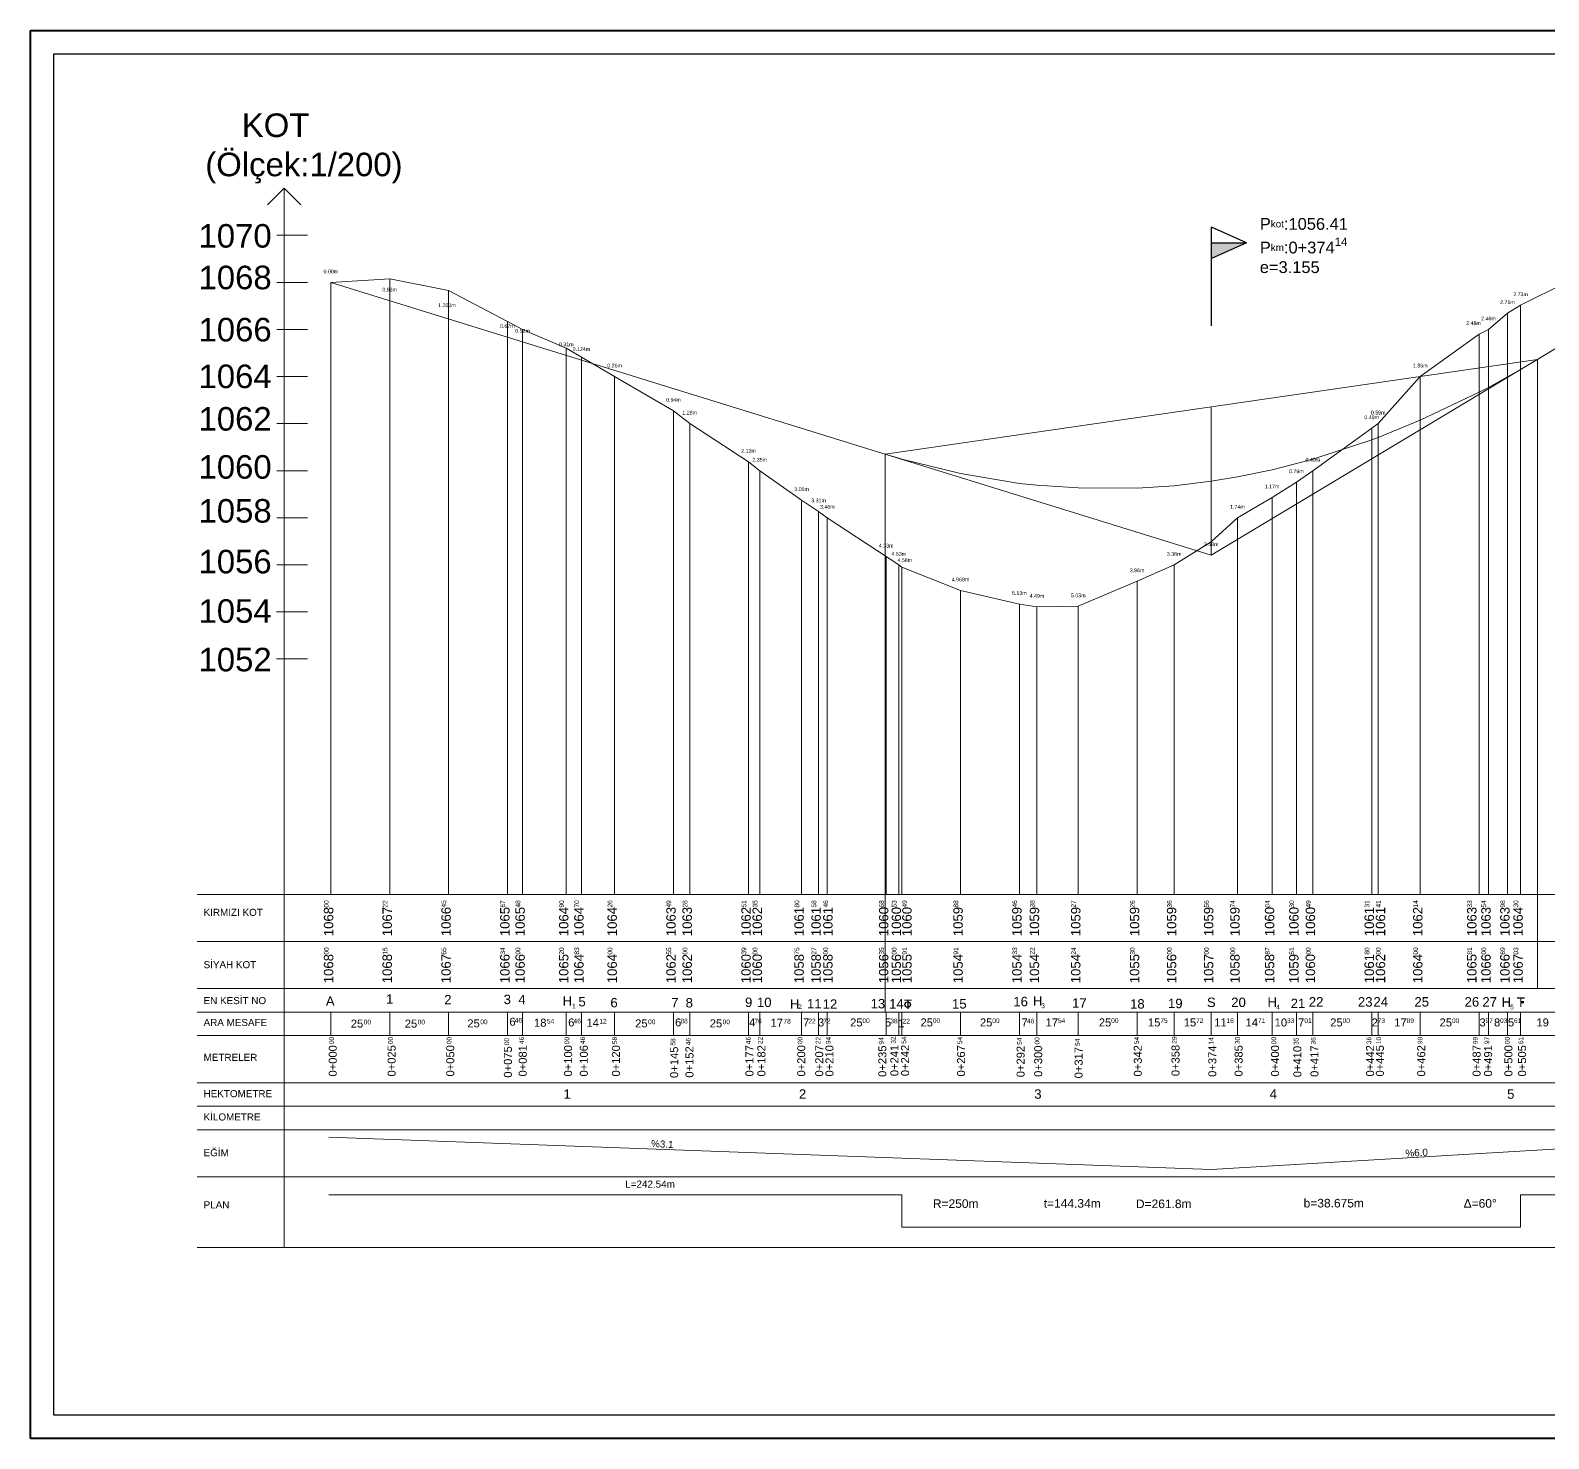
# Model space of a CAD drawing. Header units: millimetres. Extents: x 19067981 to 38137102, y 2652003 to 2652615.
# Drawn here: x 19068367.03 to 19068399.29, y 2652196.2 to 2652226.12 of the extents above; entities that cross this region are included whole.
import ezdxf

# ---------------------------------------------------------------- set-up
doc = ezdxf.new("R2010")
doc.units = ezdxf.units.MM
for name, color, linetype in [('boykesit', 7, 'Continuous'), ('dever', 130, 'Continuous'), ('düşey kurp', 92, 'Continuous'), ('en kesitler', 7, 'Continuous')]:
    doc.layers.add(name, color=color, linetype=linetype)
doc.layers.add('D.K Kesit No', color=93, linetype='Continuous', lineweight=9)
doc.styles.get("Standard").update_dxf_attribs({"font": 'arial.ttf'})

msp = doc.modelspace()

# ---------------------------------------------------------------- hatches: boundary and pattern name
at = {"layer": 'boykesit'}
msp.add_hatch(color=3, dxfattribs=at).paths.add_polyline_path([(19068392.124, 2652221.606), (19068392.124, 2652221.275), (19068392.872, 2652221.606)])

# ---------------------------------------------------------------- linework, layer by layer
at = {"color": 0, "lineweight": 40, "ltscale": 0.2}
for p, q in [((19068367.035, 2652226.118), (19068411.035, 2652226.118)), ((19068367.035, 2652196.204), (19068367.035, 2652226.118)), ((19068411.035, 2652196.204), (19068367.035, 2652196.204))]:
    msp.add_line(p, q, dxfattribs=at)
at = {"color": 0, "lineweight": 25, "ltscale": 0.2}
for p, q in [((19068367.535, 2652225.618), (19068410.535, 2652225.618)), ((19068367.535, 2652196.704), (19068367.535, 2652225.618)), ((19068410.535, 2652196.704), (19068367.535, 2652196.704))]:
    msp.add_line(p, q, dxfattribs=at)
at = {"layer": 'boykesit'}
for p, q in [((19068392.124, 2652221.606), (19068392.124, 2652221.937)), ((19068392.872, 2652221.606), (19068392.124, 2652221.937)), ((19068392.124, 2652219.842), (19068392.124, 2652221.606)), ((19068392.124, 2652221.606), (19068392.872, 2652221.606)), ((19068392.872, 2652221.606), (19068392.124, 2652221.275))]:
    msp.add_line(p, q, dxfattribs=at)
at = {"layer": 'D.K Kesit No', "lineweight": 0, "ltscale": 0.2}
for p, q in [((19068373.376, 2652201.383), (19068385.545, 2652201.383)), ((19068385.545, 2652201.383), (19068385.545, 2652200.696)), ((19068398.692, 2652200.696), (19068398.692, 2652201.383)), ((19068398.692, 2652201.383), (19068401.73, 2652201.383)), ((19068385.545, 2652200.696), (19068398.692, 2652200.696))]:
    msp.add_line(p, q, dxfattribs=at)
msp.add_lwpolyline([(19068373.376, 2652202.608), (19068392.119, 2652201.921), (19068401.777, 2652202.492)], dxfattribs=at)
at = {"layer": 'dever', "color": 5, "lineweight": 0, "ltscale": 0.2}
for p, q in [((19068373.418, 2652220.765), (19068374.668, 2652220.842)), ((19068374.668, 2652207.765), (19068374.668, 2652220.842)), ((19068398.692, 2652220.279), (19068399.66, 2652220.765)), ((19068398.412, 2652220.11), (19068398.692, 2652220.279)), ((19068398.692, 2652207.765), (19068398.692, 2652220.279)), ((19068398.692, 2652220.279), (19068398.692, 2652220.279)), ((19068398.01, 2652219.765), (19068398.412, 2652220.11)), ((19068398.412, 2652207.765), (19068398.412, 2652220.11)), ((19068396.562, 2652218.765), (19068397.812, 2652219.668)), ((19068397.812, 2652219.668), (19068398.01, 2652219.765)), ((19068397.812, 2652207.765), (19068397.812, 2652219.668)), ((19068398.01, 2652207.765), (19068398.01, 2652219.765)), ((19068395.667, 2652217.765), (19068396.562, 2652218.765)), ((19068396.562, 2652207.765), (19068396.562, 2652218.765)), ((19068394.28, 2652216.765), (19068395.53, 2652217.666)), ((19068395.53, 2652217.666), (19068395.667, 2652217.765)), ((19068395.53, 2652207.765), (19068395.53, 2652217.666)), ((19068395.667, 2652207.765), (19068395.667, 2652217.765)), ((19068393.93, 2652216.519), (19068394.28, 2652216.765)), ((19068394.28, 2652216.765), (19068394.28, 2652207.765)), ((19068393.413, 2652216.198), (19068393.93, 2652216.519)), ((19068393.93, 2652207.765), (19068393.93, 2652216.519)), ((19068392.677, 2652215.765), (19068393.413, 2652216.198)), ((19068393.413, 2652207.765), (19068393.413, 2652216.198)), ((19068392.119, 2652215.257), (19068392.677, 2652215.765)), ((19068392.677, 2652207.765), (19068392.677, 2652215.765)), ((19068391.333, 2652214.765), (19068392.119, 2652215.257)), ((19068392.119, 2652214.97), (19068392.119, 2652215.257)), ((19068385.484, 2652214.765), (19068385.545, 2652214.718)), ((19068390.545, 2652214.416), (19068391.333, 2652214.765)), ((19068391.333, 2652207.765), (19068391.333, 2652214.765)), ((19068385.545, 2652214.718), (19068386.795, 2652214.221))]:
    msp.add_line(p, q, dxfattribs=at)
at = {"layer": 'dever', "color": 1, "lineweight": 0, "ltscale": 0.2}
for p in [(19068373.418, 2652220.765), (19068401.777, 2652220.765)]:
    msp.add_line(p, (19068392.119, 2652214.97), dxfattribs=at)
at = {"layer": 'düşey kurp', "color": 3, "lineweight": 0, "ltscale": 0.2}
for p, q in [((19068372.423, 2652222.765), (19068372.069, 2652222.412)), ((19068372.423, 2652222.765), (19068372.777, 2652222.412)), ((19068372.423, 2652221.765), (19068372.923, 2652221.765)), ((19068372.423, 2652220.765), (19068372.923, 2652220.765)), ((19068372.423, 2652219.765), (19068372.923, 2652219.765)), ((19068372.423, 2652218.765), (19068372.923, 2652218.765)), ((19068372.423, 2652217.765), (19068372.923, 2652217.765)), ((19068372.423, 2652216.765), (19068372.923, 2652216.765)), ((19068372.423, 2652215.765), (19068372.923, 2652215.765)), ((19068372.423, 2652214.765), (19068372.923, 2652214.765)), ((19068372.423, 2652213.765), (19068372.923, 2652213.765)), ((19068372.423, 2652212.765), (19068372.923, 2652212.765))]:
    msp.add_line(p, q, dxfattribs=at)
at = {"layer": 'düşey kurp', "lineweight": 5, "ltscale": 5}
for p, q in [((19068372.423, 2652207.765), (19068372.423, 2652222.765)), ((19068372.423, 2652220.765), (19068372.268, 2652220.765)), ((19068372.423, 2652219.765), (19068372.268, 2652219.765)), ((19068372.423, 2652219.765), (19068372.268, 2652219.765)), ((19068372.423, 2652218.765), (19068372.268, 2652218.765)), ((19068372.423, 2652217.765), (19068372.268, 2652217.765)), ((19068372.423, 2652216.765), (19068372.268, 2652216.765)), ((19068372.423, 2652215.765), (19068372.268, 2652215.765)), ((19068372.423, 2652214.765), (19068372.268, 2652214.765)), ((19068372.423, 2652213.765), (19068372.263, 2652213.765)), ((19068372.423, 2652212.765), (19068372.263, 2652212.765)), ((19068372.423, 2652207.765), (19068370.581, 2652207.765)), ((19068372.423, 2652207.765), (19068403.775, 2652207.765)), ((19068372.423, 2652207.765), (19068373.423, 2652207.765)), ((19068372.423, 2652207.765), (19068372.423, 2652200.265)), ((19068373.423, 2652207.765), (19068382.523, 2652207.765)), ((19068373.423, 2652207.765), (19068388.523, 2652207.765)), ((19068373.423, 2652207.765), (19068388.523, 2652207.765)), ((19068370.581, 2652206.765), (19068401.777, 2652206.765)), ((19068370.581, 2652205.765), (19068401.777, 2652205.765)), ((19068370.581, 2652205.265), (19068401.777, 2652205.265)), ((19068373.418, 2652205.265), (19068373.418, 2652204.765)), ((19068374.668, 2652205.265), (19068374.668, 2652204.765)), ((19068375.918, 2652205.265), (19068375.918, 2652204.765)), ((19068377.168, 2652205.265), (19068377.168, 2652204.765)), ((19068377.491, 2652205.265), (19068377.491, 2652204.765)), ((19068378.418, 2652205.265), (19068378.418, 2652204.765)), ((19068378.741, 2652205.265), (19068378.741, 2652204.765)), ((19068379.447, 2652205.265), (19068379.447, 2652204.765)), ((19068380.697, 2652205.265), (19068380.697, 2652204.765)), ((19068381.041, 2652205.265), (19068381.041, 2652204.765)), ((19068382.291, 2652205.265), (19068382.291, 2652204.765)), ((19068382.529, 2652205.265), (19068382.529, 2652204.765)), ((19068383.418, 2652205.265), (19068383.418, 2652204.765)), ((19068383.779, 2652205.265), (19068383.779, 2652204.765)), ((19068383.965, 2652205.265), (19068383.965, 2652204.765)), ((19068385.215, 2652205.265), (19068385.215, 2652204.765)), ((19068385.484, 2652205.265), (19068385.484, 2652204.765)), ((19068385.545, 2652205.265), (19068385.545, 2652204.765)), ((19068386.795, 2652205.265), (19068386.795, 2652204.765)), ((19068388.045, 2652205.265), (19068388.045, 2652204.765)), ((19068388.418, 2652205.265), (19068388.418, 2652204.765)), ((19068389.295, 2652205.265), (19068389.295, 2652204.765)), ((19068390.545, 2652205.265), (19068390.545, 2652204.765)), ((19068391.333, 2652205.265), (19068391.333, 2652204.765)), ((19068392.119, 2652205.265), (19068392.119, 2652204.765)), ((19068392.677, 2652205.265), (19068392.677, 2652204.765)), ((19068393.413, 2652205.265), (19068393.413, 2652204.765)), ((19068393.93, 2652205.265), (19068393.93, 2652204.765)), ((19068394.28, 2652205.265), (19068394.28, 2652204.765)), ((19068395.53, 2652205.265), (19068395.53, 2652204.765)), ((19068395.667, 2652205.265), (19068395.667, 2652204.765)), ((19068396.562, 2652205.265), (19068396.562, 2652204.765)), ((19068397.812, 2652205.265), (19068397.812, 2652204.765)), ((19068398.01, 2652205.265), (19068398.01, 2652204.765)), ((19068398.412, 2652205.265), (19068398.412, 2652204.765)), ((19068398.692, 2652205.265), (19068398.692, 2652204.765)), ((19068370.581, 2652204.765), (19068401.777, 2652204.765)), ((19068370.581, 2652203.765), (19068401.777, 2652203.765)), ((19068370.581, 2652203.265), (19068401.777, 2652203.265)), ((19068370.581, 2652202.765), (19068401.777, 2652202.765)), ((19068370.581, 2652201.765), (19068401.777, 2652201.765)), ((19068370.581, 2652200.265), (19068401.777, 2652200.265))]:
    msp.add_line(p, q, dxfattribs=at)
at = {"layer": 'düşey kurp', "lineweight": 0, "ltscale": 0.2}
msp.add_line((19068372.423, 2652221.765), (19068372.268, 2652221.765), dxfattribs=at)
at = {"layer": 'düşey kurp', "color": 5, "lineweight": 0, "ltscale": 0.2}
for p, q in [((19068373.418, 2652207.765), (19068373.418, 2652220.765)), ((19068374.668, 2652220.842), (19068375.918, 2652220.591)), ((19068375.918, 2652220.151), (19068375.918, 2652220.591)), ((19068375.918, 2652220.591), (19068377.168, 2652219.937)), ((19068375.918, 2652207.765), (19068375.918, 2652220.151)), ((19068377.168, 2652219.844), (19068377.168, 2652219.937)), ((19068377.168, 2652219.937), (19068377.491, 2652219.765)), ((19068377.168, 2652207.765), (19068377.168, 2652219.844)), ((19068377.491, 2652207.765), (19068377.491, 2652219.765)), ((19068377.491, 2652219.765), (19068378.418, 2652219.369)), ((19068378.418, 2652207.765), (19068378.418, 2652219.369)), ((19068378.418, 2652219.369), (19068378.741, 2652219.178)), ((19068378.741, 2652207.765), (19068378.741, 2652219.178)), ((19068378.741, 2652219.178), (19068379.447, 2652218.765)), ((19068372.423, 2652218.765), (19068372.423, 2652218.765)), ((19068379.447, 2652207.765), (19068379.447, 2652218.765)), ((19068379.447, 2652218.765), (19068380.697, 2652218.038)), ((19068380.697, 2652207.765), (19068380.697, 2652218.038)), ((19068380.697, 2652218.038), (19068381.041, 2652217.765)), ((19068381.041, 2652207.765), (19068381.041, 2652217.765)), ((19068381.041, 2652217.765), (19068382.291, 2652216.954)), ((19068382.291, 2652207.765), (19068382.291, 2652216.954)), ((19068382.291, 2652216.954), (19068382.529, 2652216.765)), ((19068382.529, 2652207.765), (19068382.529, 2652216.765)), ((19068382.529, 2652216.765), (19068383.418, 2652216.141)), ((19068383.418, 2652207.765), (19068383.418, 2652216.141)), ((19068383.418, 2652216.141), (19068383.779, 2652215.901)), ((19068383.779, 2652207.765), (19068383.779, 2652215.901)), ((19068383.779, 2652215.901), (19068383.965, 2652215.765)), ((19068383.965, 2652207.765), (19068383.965, 2652215.765)), ((19068383.965, 2652215.765), (19068385.215, 2652214.94)), ((19068385.215, 2652207.765), (19068385.215, 2652214.94)), ((19068385.215, 2652214.94), (19068385.484, 2652214.765)), ((19068385.484, 2652207.765), (19068385.484, 2652214.765)), ((19068385.545, 2652207.765), (19068385.545, 2652214.718)), ((19068389.295, 2652213.884), (19068390.545, 2652214.416)), ((19068390.545, 2652207.765), (19068390.545, 2652214.416)), ((19068386.795, 2652207.765), (19068386.795, 2652214.221)), ((19068386.795, 2652214.221), (19068388.045, 2652213.931)), ((19068388.045, 2652207.765), (19068388.045, 2652213.931)), ((19068388.045, 2652213.931), (19068388.418, 2652213.873)), ((19068388.418, 2652213.873), (19068389.295, 2652213.884)), ((19068388.418, 2652207.765), (19068388.418, 2652213.873)), ((19068389.295, 2652207.765), (19068389.295, 2652213.884)), ((19068383.779, 2652205.265), (19068383.779, 2652205.265))]:
    msp.add_line(p, q, dxfattribs=at)
at = {"layer": 'düşey kurp', "color": 2, "lineweight": 0, "ltscale": 0.2}
for p, q in [((19068385.196, 2652217.115), (19068399.052, 2652219.13)), ((19068399.052, 2652219.13), (19068399.052, 2652205.765)), ((19068392.119, 2652218.122), (19068392.119, 2652214.97)), ((19068385.196, 2652217.115), (19068385.196, 2652205.265)), ((19068385.196, 2652217.115), (19068385.196, 2652217.105)), ((19068385.196, 2652217.115), (19068385.196, 2652217.108))]:
    msp.add_line(p, q, dxfattribs=at)
at = {"layer": 'düşey kurp', "color": 0, "lineweight": 0, "ltscale": 0.2}
for p, q in [((19068398.692, 2652218.915), (19068399.052, 2652219.13)), ((19068398.01, 2652218.535), (19068398.412, 2652218.755)), ((19068398.412, 2652218.755), (19068398.692, 2652218.915)), ((19068396.562, 2652217.835), (19068397.812, 2652218.43)), ((19068397.812, 2652218.43), (19068398.01, 2652218.535)), ((19068395.667, 2652217.47), (19068396.562, 2652217.835)), ((19068394.28, 2652217.01), (19068395.53, 2652217.42)), ((19068395.53, 2652217.42), (19068395.667, 2652217.47)), ((19068385.196, 2652217.115), (19068385.215, 2652217.108)), ((19068385.215, 2652217.108), (19068385.484, 2652217.028)), ((19068385.484, 2652217.028), (19068385.545, 2652217.01)), ((19068386.795, 2652216.705), (19068385.545, 2652217.01)), ((19068393.93, 2652216.915), (19068394.28, 2652217.01)), ((19068388.045, 2652216.495), (19068386.795, 2652216.705)), ((19068392.677, 2652216.635), (19068393.413, 2652216.785)), ((19068393.413, 2652216.785), (19068393.93, 2652216.915)), ((19068388.418, 2652216.455), (19068388.045, 2652216.495)), ((19068388.418, 2652216.455), (19068389.295, 2652216.4)), ((19068389.295, 2652216.4), (19068390.545, 2652216.395)), ((19068390.545, 2652216.395), (19068391.333, 2652216.445)), ((19068391.333, 2652216.445), (19068392.119, 2652216.545)), ((19068392.119, 2652216.545), (19068392.677, 2652216.635))]:
    msp.add_line(p, q, dxfattribs=at)
at = {"layer": 'düşey kurp', "lineweight": 50, "ltscale": 5}
msp.add_line((19068398.694, 2652205.477), (19068398.758, 2652205.477), dxfattribs=at)
at = {"layer": 'düşey kurp', "lineweight": 30, "ltscale": 5}
msp.add_circle((19068385.673, 2652205.424), 0.0581, dxfattribs=at)

# ---------------------------------------------------------------- texts
at = {"layer": 'boykesit', "insert": (19068393.153, 2652222.132), "char_height": 0.25, "attachment_point": 1}
msp.add_mtext_dynamic_manual_height_columns('\\A1;P{\\H0.6x;kot}:1056.41\\PP{\\H0.6x;km}:0+374{\\H0.7x;\\S14^ ;\\H0.85714x;\\P}e=3.155', width=0.25, gutter_width=12.5, heights=[0], dxfattribs=at)
at = {"layer": 'düşey kurp', "lineweight": 5, "ltscale": 5, "attachment_point": 1}
for s, width, insert, char_height in [('    KOT\\P(Ölçek:1/200)', 4.20551, (19068370.75, 2652224.353), 0.5), ('1070', 1.52225, (19068370.607, 2652222.003), 0.5), ('1068', 1.52225, (19068370.607, 2652221.119), 0.5), ('1066', 1.52225, (19068370.607, 2652220.011), 0.5), ('1064', 1.52225, (19068370.607, 2652219.019), 0.5), ('1062', 1.52225, (19068370.607, 2652218.116), 0.5), ('1060', 1.52225, (19068370.607, 2652217.095), 0.5), ('1058', 1.52225, (19068370.607, 2652216.162), 0.5), ('1056', 1.52225, (19068370.607, 2652215.084), 0.5), ('1054', 1.52225, (19068370.607, 2652214.034), 0.5), ('1052', 1.52225, (19068370.607, 2652213.002), 0.5), ('KIRMIZI KOT', 1.52817, (19068370.715, 2652207.459), 0.15), ('SİYAH KOT', 1.52817, (19068370.715, 2652206.347), 0.15), ('EN KESİT NO', 1.52817, (19068370.715, 2652205.584), 0.15), ('A', 0.18165, (19068373.312, 2652205.599), 0.2), ('1', 0.2, (19068374.593, 2652205.644), 0.2), ('2', 0.18165, (19068375.826, 2652205.629), 0.2), ('3', 0.18165, (19068377.089, 2652205.634), 0.2), ('4', 0.18165, (19068377.401, 2652205.631), 0.2), ('H', 0.18165, (19068378.342, 2652205.599), 0.2), ('1', 0.08194, (19068378.542, 2652205.443), 0.1), ('5', 0.18165, (19068378.677, 2652205.585), 0.2), ('6', 0.18165, (19068379.357, 2652205.565), 0.2), ('7', 0.18165, (19068380.649, 2652205.567), 0.2), ('8', 0.18165, (19068380.955, 2652205.563), 0.2), ('9', 0.18165, (19068382.216, 2652205.573), 0.2), ('10', 0.18165, (19068382.47, 2652205.572), 0.2), ('H', 0.18165, (19068383.171, 2652205.535), 0.2), ('2', 0.08194, (19068383.347, 2652205.431), 0.1), ('11', 0.18165, (19068383.533, 2652205.541), 0.2), ('12', 0.18165, (19068383.865, 2652205.535), 0.2), ('13', 0.18165, (19068384.884, 2652205.543), 0.2), ('14', 0.18165, (19068385.277, 2652205.54), 0.2), ('T', 0.18165, (19068385.593, 2652205.532), 0.2), ('15', 0.18165, (19068386.614, 2652205.54), 0.2), ('16', 0.18165, (19068387.916, 2652205.588), 0.2), ('H', 0.18165, (19068388.332, 2652205.599), 0.2), ('3', 0.08194, (19068388.51, 2652205.448), 0.1), ('17', 0.18165, (19068389.165, 2652205.557), 0.2), ('18', 0.18165, (19068390.396, 2652205.539), 0.2), ('19', 0.18165, (19068391.202, 2652205.548), 0.2), ('S', 0.18165, (19068392.029, 2652205.572), 0.2), ('20', 0.18165, (19068392.545, 2652205.572), 0.2), ('H', 0.18165, (19068393.315, 2652205.576), 0.2), ('4', 0.08194, (19068393.498, 2652205.421), 0.1), ('21', 0.18165, (19068393.808, 2652205.549), 0.2), ('22', 0.18165, (19068394.194, 2652205.582), 0.2), ('23', 0.18165, (19068395.237, 2652205.582), 0.2), ('24', 0.18165, (19068395.566, 2652205.582), 0.2), ('25', 0.18165, (19068396.437, 2652205.582), 0.2), ('26', 0.18165, (19068397.503, 2652205.582), 0.2), ('27', 0.18165, (19068397.881, 2652205.582), 0.2), ('H', 0.18165, (19068398.289, 2652205.575), 0.2), ('5', 0.08194, (19068398.471, 2652205.421), 0.1), ('T', 0.18165, (19068398.613, 2652205.575), 0.2), ('ARA MESAFE', 1.52817, (19068370.715, 2652205.119), 0.15), ('25', 0.40457, (19068373.842, 2652205.105), 0.17), ('00', 0.17909, (19068374.116, 2652205.103), 0.1), ('25', 0.40457, (19068374.989, 2652205.105), 0.17), ('00', 0.17909, (19068375.262, 2652205.103), 0.1), ('25', 0.40457, (19068376.318, 2652205.11), 0.17), ('00', 0.17909, (19068376.592, 2652205.107), 0.1), ('6', 0.40457, (19068377.212, 2652205.145), 0.17), ('46', 0.17909, (19068377.326, 2652205.14), 0.1), ('18', 0.40457, (19068377.734, 2652205.124), 0.17), ('54', 0.17909, (19068378.008, 2652205.121), 0.1), ('6', 0.40457, (19068378.46, 2652205.13), 0.17), ('46', 0.17909, (19068378.574, 2652205.125), 0.1), ('14', 0.40457, (19068378.848, 2652205.124), 0.17), ('12', 0.17909, (19068379.122, 2652205.121), 0.1), ('25', 0.40457, (19068379.883, 2652205.11), 0.17), ('00', 0.17909, (19068380.157, 2652205.107), 0.1), ('6', 0.40457, (19068380.731, 2652205.13), 0.17), ('88', 0.17909, (19068380.845, 2652205.125), 0.1), ('25', 0.40457, (19068381.468, 2652205.11), 0.17), ('00', 0.17909, (19068381.741, 2652205.107), 0.1), ('4', 0.40457, (19068382.302, 2652205.13), 0.17), ('76', 0.17909, (19068382.416, 2652205.125), 0.1), ('17', 0.40457, (19068382.76, 2652205.124), 0.17), ('78', 0.17909, (19068383.034, 2652205.121), 0.1), ('7', 0.40457, (19068383.45, 2652205.13), 0.17), ('22', 0.17909, (19068383.564, 2652205.125), 0.1), ('3', 0.40457, (19068383.766, 2652205.13), 0.17), ('72', 0.17909, (19068383.88, 2652205.125), 0.1), ('25', 0.40457, (19068384.45, 2652205.13), 0.17), ('00', 0.17909, (19068384.711, 2652205.133), 0.1), ('5', 0.40457, (19068385.19, 2652205.13), 0.17), ('38', 0.17909, (19068385.304, 2652205.125), 0.1), ('1', 0.40457, (19068385.473, 2652205.114), 0.17), ('22', 0.17909, (19068385.564, 2652205.121), 0.1), ('25', 0.40457, (19068385.945, 2652205.13), 0.17), ('00', 0.17909, (19068386.206, 2652205.133), 0.1), ('25', 0.40457, (19068387.208, 2652205.13), 0.17), ('00', 0.17909, (19068387.469, 2652205.133), 0.1), ('7', 0.40457, (19068388.09, 2652205.13), 0.17), ('46', 0.17909, (19068388.204, 2652205.125), 0.1), ('17', 0.40457, (19068388.603, 2652205.13), 0.17), ('54', 0.17909, (19068388.865, 2652205.133), 0.1), ('25', 0.40457, (19068389.733, 2652205.13), 0.17), ('00', 0.17909, (19068389.995, 2652205.133), 0.1), ('15', 0.40457, (19068390.777, 2652205.13), 0.17), ('75', 0.17909, (19068391.039, 2652205.133), 0.1), ('15', 0.40457, (19068391.536, 2652205.13), 0.17), ('72', 0.17909, (19068391.798, 2652205.133), 0.1), ('11', 0.40457, (19068392.184, 2652205.13), 0.17), ('16', 0.17909, (19068392.445, 2652205.133), 0.1), ('14', 0.40457, (19068392.851, 2652205.13), 0.17), ('71', 0.17909, (19068393.113, 2652205.133), 0.1), ('10', 0.40457, (19068393.469, 2652205.13), 0.17), ('33', 0.17909, (19068393.731, 2652205.133), 0.1), ('7', 0.40457, (19068393.967, 2652205.13), 0.17), ('01', 0.17909, (19068394.098, 2652205.133), 0.1), ('25', 0.40457, (19068394.649, 2652205.13), 0.17), ('00', 0.17909, (19068394.911, 2652205.133), 0.1), ('2', 0.40457, (19068395.529, 2652205.13), 0.17), ('73', 0.17909, (19068395.657, 2652205.133), 0.1), ('17', 0.40457, (19068396.01, 2652205.13), 0.17), ('89', 0.17909, (19068396.272, 2652205.133), 0.1), ('25', 0.40457, (19068396.972, 2652205.13), 0.17), ('00', 0.17909, (19068397.234, 2652205.133), 0.1), ('3', 0.40457, (19068397.819, 2652205.13), 0.17), ('97', 0.17909, (19068397.948, 2652205.133), 0.1), ('8', 0.40457, (19068398.128, 2652205.13), 0.17), ('03', 0.17909, (19068398.256, 2652205.133), 0.1), ('5', 0.40457, (19068398.425, 2652205.13), 0.17), ('61', 0.17909, (19068398.554, 2652205.133), 0.1), ('19', 0.40457, (19068399.029, 2652205.13), 0.17), ('METRELER', 1.52817, (19068370.715, 2652204.379), 0.15), ('HEKTOMETRE', 1.52817, (19068370.715, 2652203.607), 0.15), ('1', 0.44233, (19068378.361, 2652203.624), 0.2), ('2', 0.44233, (19068383.361, 2652203.624), 0.2), ('3', 0.44233, (19068388.361, 2652203.624), 0.2), ('4', 0.44233, (19068393.361, 2652203.624), 0.2), ('5', 0.44233, (19068398.406, 2652203.624), 0.2), ('KİLOMETRE', 1.52817, (19068370.715, 2652203.112), 0.15), ('EĞİM', 1.52817, (19068370.715, 2652202.352), 0.15), ('L=242.54m', 1.52817, (19068379.672, 2652201.686), 0.15), ('PLAN', 1.52817, (19068370.715, 2652201.246), 0.15)]:
    msp.add_mtext_dynamic_manual_height_columns(s, width=width, gutter_width=12.5, heights=[0], dxfattribs=dict(at, insert=insert, char_height=char_height))
at = {"layer": 'düşey kurp', "color": 2, "lineweight": 0, "ltscale": 0.2, "char_height": 0.08, "attachment_point": 5}
for s, insert in [('\\A1;0.00m', (19068373.418, 2652220.997)), ('\\A1;0.93m', (19068374.668, 2652220.61)), ('\\A1;2.73m', (19068398.692, 2652220.512)), ('\\A1;1.200m', (19068375.884, 2652220.278)), ('\\A1;2.71m', (19068398.412, 2652220.342)), ('\\A1;2.48m', (19068397.693, 2652219.9)), ('\\A1;2.46m', (19068398.01, 2652219.997)), ('\\A1;0.67m', (19068377.168, 2652219.835)), ('\\A1;0.52m', (19068377.491, 2652219.735)), ('\\A1;0.31m', (19068378.418, 2652219.448)), ('\\A1;0.124m', (19068378.741, 2652219.348)), ('\\A1;0.26m', (19068379.447, 2652218.997)), ('\\A1;1.86m', (19068396.562, 2652218.997)), ('\\A1;0.94m', (19068380.697, 2652218.27)), ('\\A1;1.28m', (19068381.041, 2652217.997)), ('\\A1;0.59m', (19068395.667, 2652217.997)), ('\\A1;0.49m', (19068395.53, 2652217.899)), ('\\A1;2.12m', (19068382.291, 2652217.187)), ('\\A1;2.35m', (19068382.529, 2652216.997)), ('\\A1;0.49m', (19068394.28, 2652216.997)), ('\\A1;0.79m', (19068393.93, 2652216.752)), ('\\A1;3.05m', (19068383.418, 2652216.373)), ('\\A1;1.17m', (19068393.413, 2652216.431)), ('\\A1;3.31m', (19068383.779, 2652216.133)), ('\\A1;3.46m', (19068383.965, 2652215.997)), ('\\A1;1.74m', (19068392.677, 2652215.997)), ('\\A1;4.33m', (19068385.215, 2652215.172)), ('\\A1;2.58m', (19068392.119, 2652215.202)), ('\\A1;4.63m', (19068385.484, 2652214.997)), ('\\A1;4.58m', (19068385.611, 2652214.865)), ('\\A1;3.36m', (19068391.333, 2652214.997)), ('\\A1;4.968m', (19068386.795, 2652214.453)), ('\\A1;3.96m', (19068390.545, 2652214.648)), ('\\A1;5.13m', (19068388.045, 2652214.163)), ('\\A1;4.49m', (19068388.418, 2652214.105)), ('\\A1;5.03m', (19068389.295, 2652214.116))]:
    msp.add_mtext(s, dxfattribs=dict(at, insert=insert))
at = {"layer": 'düşey kurp', "lineweight": 5, "ltscale": 5, "attachment_point": 1}
for s, width, heights, insert, char_height, rotation in [('\\pt0;1068', 0.35648, [0.672], (19068373.27, 2652206.877), 0.2, 90), ('00', 0.1658, [0], (19068373.274, 2652207.485), 0.1, 90), ('\\pt0;1067', 0.35648, [0.672], (19068374.515, 2652206.877), 0.2, 90), ('22', 0.1658, [0], (19068374.519, 2652207.485), 0.1, 90), ('\\pt0;1066', 0.35648, [0.672], (19068375.765, 2652206.877), 0.2, 90), ('45', 0.1658, [0], (19068375.769, 2652207.485), 0.1, 90), ('\\pt0;1065', 0.35648, [0.672], (19068377.015, 2652206.877), 0.2, 90), ('67', 0.1658, [0], (19068377.019, 2652207.485), 0.1, 90), ('\\pt0;1065', 0.35648, [0.672], (19068377.338, 2652206.877), 0.2, 90), ('48', 0.1658, [0], (19068377.342, 2652207.485), 0.1, 90), ('\\pt0;1064', 0.35648, [0.672], (19068378.265, 2652206.877), 0.2, 90), ('90', 0.1658, [0], (19068378.269, 2652207.485), 0.1, 90), ('\\pt0;1064', 0.35648, [0.672], (19068378.588, 2652206.877), 0.2, 90), ('70', 0.1658, [0], (19068378.592, 2652207.485), 0.1, 90), ('\\pt0;1064', 0.35648, [0.672], (19068379.294, 2652206.877), 0.2, 90), ('26', 0.1658, [0], (19068379.298, 2652207.485), 0.1, 90), ('\\pt0;1063', 0.35648, [0.672], (19068380.544, 2652206.877), 0.2, 90), ('49', 0.1658, [0], (19068380.548, 2652207.485), 0.1, 90), ('\\pt0;1063', 0.35648, [0.672], (19068380.888, 2652206.877), 0.2, 90), ('28', 0.1658, [0], (19068380.892, 2652207.485), 0.1, 90), ('\\pt0;1062', 0.35648, [0.672], (19068382.138, 2652206.877), 0.2, 90), ('51', 0.1658, [0], (19068382.142, 2652207.485), 0.1, 90), ('\\pt0;1062', 0.35648, [0.672], (19068382.376, 2652206.877), 0.2, 90), ('35', 0.1658, [0], (19068382.38, 2652207.485), 0.1, 90), ('\\pt0;1061', 0.35648, [0.672], (19068383.265, 2652206.877), 0.2, 90), ('80', 0.1658, [0], (19068383.269, 2652207.485), 0.1, 90), ('\\pt0;1061', 0.35648, [0.672], (19068383.626, 2652206.877), 0.2, 90), ('58', 0.1658, [0], (19068383.63, 2652207.485), 0.1, 90), ('\\pt0;1061', 0.35648, [0.672], (19068383.877, 2652206.877), 0.2, 90), ('46', 0.1658, [0], (19068383.881, 2652207.485), 0.1, 90), ('\\pt0;1060', 0.35648, [0.672], (19068385.062, 2652206.877), 0.2, 90), ('68', 0.1658, [0], (19068385.066, 2652207.485), 0.1, 90), ('\\pt0;1060', 0.35648, [0.672], (19068385.331, 2652206.877), 0.2, 90), ('53', 0.1658, [0], (19068385.335, 2652207.485), 0.1, 90), ('\\pt0;1060', 0.35648, [0.672], (19068385.556, 2652206.877), 0.2, 90), ('49', 0.1658, [0], (19068385.56, 2652207.485), 0.1, 90), ('\\pt0;1059', 0.35648, [0.672], (19068386.642, 2652206.877), 0.2, 90), ('88', 0.1658, [0], (19068386.646, 2652207.485), 0.1, 90), ('\\pt0;1059', 0.35648, [0.672], (19068387.892, 2652206.877), 0.2, 90), ('46', 0.1658, [0], (19068387.896, 2652207.485), 0.1, 90), ('\\pt0;1059', 0.35648, [0.672], (19068388.265, 2652206.877), 0.2, 90), ('38', 0.1658, [0], (19068388.269, 2652207.485), 0.1, 90), ('\\pt0;1059', 0.35648, [0.672], (19068389.142, 2652206.877), 0.2, 90), ('27', 0.1658, [0], (19068389.146, 2652207.485), 0.1, 90), ('\\pt0;1059', 0.35648, [0.672], (19068390.392, 2652206.877), 0.2, 90), ('26', 0.1658, [0], (19068390.396, 2652207.485), 0.1, 90), ('\\pt0;1059', 0.35648, [0.672], (19068391.179, 2652206.877), 0.2, 90), ('36', 0.1658, [0], (19068391.183, 2652207.485), 0.1, 90), ('\\pt0;1059', 0.35648, [0.672], (19068391.966, 2652206.877), 0.2, 90), ('56', 0.1658, [0.102], (19068391.97, 2652207.485), 0.1, 90), ('\\pt0;1059', 0.35648, [0.672], (19068392.524, 2652206.877), 0.2, 90), ('74', 0.1658, [0], (19068392.528, 2652207.485), 0.1, 90), ('\\pt0;1060', 0.35648, [0.672], (19068393.26, 2652206.877), 0.2, 90), ('04', 0.1658, [0], (19068393.264, 2652207.485), 0.1, 90), ('\\pt0;1060', 0.35648, [0.672], (19068393.776, 2652206.877), 0.2, 90), ('30', 0.1658, [0], (19068393.78, 2652207.485), 0.1, 90), ('\\pt0;1060', 0.35648, [0.672], (19068394.127, 2652206.877), 0.2, 90), ('49', 0.1658, [0], (19068394.131, 2652207.485), 0.1, 90), ('\\pt0;1061', 0.35648, [0.672], (19068395.377, 2652206.877), 0.2, 90), ('31', 0.1658, [0], (19068395.381, 2652207.485), 0.1, 90), ('\\pt0;1061', 0.35648, [0.672], (19068395.616, 2652206.877), 0.2, 90), ('41', 0.1658, [0], (19068395.62, 2652207.485), 0.1, 90), ('\\pt0;1062', 0.35648, [0.672], (19068396.408, 2652206.877), 0.2, 90), ('14', 0.1658, [0], (19068396.412, 2652207.485), 0.1, 90), ('\\pt0;1063', 0.35648, [0.672], (19068397.556, 2652206.877), 0.2, 90), ('33', 0.1658, [0], (19068397.56, 2652207.485), 0.1, 90), ('\\pt0;1063', 0.35648, [0.672], (19068397.857, 2652206.877), 0.2, 90), ('54', 0.1658, [0], (19068397.861, 2652207.485), 0.1, 90), ('\\pt0;1063', 0.35648, [0.672], (19068398.259, 2652206.877), 0.2, 90), ('98', 0.1658, [0], (19068398.263, 2652207.485), 0.1, 90), ('\\pt0;1064', 0.35648, [0.672], (19068398.539, 2652206.877), 0.2, 90), ('30', 0.1658, [0], (19068398.543, 2652207.485), 0.1, 90), ('\\pt0;1068', 0.35648, [0.672], (19068373.27, 2652205.877), 0.2, 90), ('00', 0.1658, [0], (19068373.274, 2652206.485), 0.1, 90), ('\\pt0;1068', 0.35648, [0.672], (19068374.515, 2652205.877), 0.2, 90), ('15', 0.1658, [0], (19068374.519, 2652206.485), 0.1, 90), ('\\pt0;1067', 0.35648, [0.672], (19068375.765, 2652205.877), 0.2, 90), ('65', 0.1658, [0], (19068375.769, 2652206.485), 0.1, 90), ('\\pt0;1066', 0.35648, [0.672], (19068377.015, 2652205.877), 0.2, 90), ('34', 0.1658, [0], (19068377.019, 2652206.485), 0.1, 90), ('\\pt0;1066', 0.35648, [0.672], (19068377.338, 2652205.877), 0.2, 90), ('00', 0.1658, [0], (19068377.342, 2652206.485), 0.1, 90), ('\\pt0;1065', 0.35648, [0.672], (19068378.265, 2652205.877), 0.2, 90), ('20', 0.1658, [0], (19068378.269, 2652206.485), 0.1, 90), ('\\pt0;1064', 0.35648, [0.672], (19068378.588, 2652205.877), 0.2, 90), ('83', 0.1658, [0], (19068378.592, 2652206.485), 0.1, 90), ('\\pt0;1064', 0.35648, [0.672], (19068379.294, 2652205.877), 0.2, 90), ('00', 0.1658, [0], (19068379.298, 2652206.485), 0.1, 90), ('\\pt0;1062', 0.35648, [0.672], (19068380.544, 2652205.877), 0.2, 90), ('55', 0.1658, [0], (19068380.548, 2652206.485), 0.1, 90), ('\\pt0;1062', 0.35648, [0.672], (19068380.888, 2652205.877), 0.2, 90), ('00', 0.1658, [0], (19068380.892, 2652206.485), 0.1, 90), ('\\pt0;1060', 0.35648, [0.672], (19068382.138, 2652205.877), 0.2, 90), ('39', 0.1658, [0], (19068382.142, 2652206.485), 0.1, 90), ('\\pt0;1060', 0.35648, [0.672], (19068382.376, 2652205.877), 0.2, 90), ('00', 0.1658, [0], (19068382.38, 2652206.485), 0.1, 90), ('\\pt0;1058', 0.35648, [0.672], (19068383.265, 2652205.877), 0.2, 90), ('75', 0.1658, [0], (19068383.269, 2652206.485), 0.1, 90), ('\\pt0;1058', 0.35648, [0.672], (19068383.626, 2652205.877), 0.2, 90), ('27', 0.1658, [0], (19068383.63, 2652206.485), 0.1, 90), ('\\pt0;1058', 0.35648, [0.672], (19068383.877, 2652205.877), 0.2, 90), ('00', 0.1658, [0], (19068383.881, 2652206.485), 0.1, 90), ('\\pt0;1056', 0.35648, [0.672], (19068385.062, 2652205.877), 0.2, 90), ('35', 0.1658, [0], (19068385.066, 2652206.485), 0.1, 90), ('\\pt0;1056', 0.35648, [0.672], (19068385.331, 2652205.877), 0.2, 90), ('00', 0.1658, [0], (19068385.335, 2652206.485), 0.1, 90), ('\\pt0;1055', 0.35648, [0.672], (19068385.556, 2652205.877), 0.2, 90), ('91', 0.1658, [0], (19068385.56, 2652206.485), 0.1, 90), ('\\pt0;1054', 0.35648, [0.672], (19068386.642, 2652205.877), 0.2, 90), ('91', 0.1658, [0], (19068386.646, 2652206.485), 0.1, 90), ('\\pt0;1054', 0.35648, [0.672], (19068387.892, 2652205.877), 0.2, 90), ('33', 0.1658, [0], (19068387.896, 2652206.485), 0.1, 90), ('\\pt0;1054', 0.35648, [0.672], (19068388.265, 2652205.877), 0.2, 90), ('22', 0.1658, [0], (19068388.269, 2652206.485), 0.1, 90), ('\\pt0;1054', 0.35648, [0.672], (19068389.142, 2652205.877), 0.2, 90), ('24', 0.1658, [0], (19068389.146, 2652206.485), 0.1, 90), ('\\pt0;1055', 0.35648, [0.672], (19068390.392, 2652205.877), 0.2, 90), ('30', 0.1658, [0], (19068390.396, 2652206.485), 0.1, 90), ('\\pt0;1056', 0.35648, [0.672], (19068391.179, 2652205.877), 0.2, 90), ('00', 0.1658, [0], (19068391.183, 2652206.485), 0.1, 90), ('\\pt0;1057', 0.35648, [0.672], (19068391.966, 2652205.877), 0.2, 90), ('00', 0.1658, [0], (19068391.97, 2652206.485), 0.1, 90), ('\\pt0;1058', 0.35648, [0.672], (19068392.524, 2652205.877), 0.2, 90), ('00', 0.1658, [0], (19068392.528, 2652206.485), 0.1, 90), ('\\pt0;1058', 0.35648, [0.672], (19068393.26, 2652205.877), 0.2, 90), ('87', 0.1, [0], (19068393.264, 2652206.485), 0.1, 90), ('\\pt0;1059', 0.35648, [0.672], (19068393.776, 2652205.877), 0.2, 90), ('51', 0.1658, [0], (19068393.78, 2652206.485), 0.1, 90), ('\\pt0;1060', 0.35648, [0.672], (19068394.127, 2652205.877), 0.2, 90), ('00', 0.1658, [0], (19068394.131, 2652206.485), 0.1, 90), ('\\pt0;1061', 0.35648, [0.672], (19068395.377, 2652205.877), 0.2, 90), ('80', 0.1658, [0], (19068395.381, 2652206.485), 0.1, 90), ('\\pt0;1062', 0.35648, [0.672], (19068395.616, 2652205.877), 0.2, 90), ('00', 0.1658, [0], (19068395.62, 2652206.485), 0.1, 90), ('\\pt0;1064', 0.35648, [0.672], (19068396.408, 2652205.877), 0.2, 90), ('00', 0.1658, [0], (19068396.412, 2652206.485), 0.1, 90), ('\\pt0;1065', 0.35648, [0.672], (19068397.556, 2652205.877), 0.2, 90), ('81', 0.1658, [0], (19068397.56, 2652206.485), 0.1, 90), ('\\pt0;1066', 0.35648, [0.672], (19068397.857, 2652205.877), 0.2, 90), ('00', 0.1658, [0], (19068397.861, 2652206.485), 0.1, 90), ('\\pt0;1066', 0.35648, [0.672], (19068398.259, 2652205.877), 0.2, 90), ('69', 0.1658, [0], (19068398.263, 2652206.485), 0.1, 90), ('\\pt0;1067', 0.35648, [0.672], (19068398.539, 2652205.877), 0.2, 90), ('03', 0.1658, [0], (19068398.543, 2652206.485), 0.1, 90), ('32', 0.1658, [0], (19068385.315, 2652204.592), 0.1, 90), ('54', 0.1658, [0], (19068385.542, 2652204.592), 0.1, 90), ('29', 0.1658, [0], (19068391.287, 2652204.592), 0.1, 90), ('\\pt0;0+000', 0.35648, [0.672], (19068373.373, 2652203.896), 0.17, 90), ('00', 0.1658, [0], (19068373.383, 2652204.584), 0.1, 90), ('\\pt0;0+025', 0.35648, [0.672], (19068374.624, 2652203.896), 0.17, 90), ('00', 0.1658, [0], (19068374.634, 2652204.584), 0.1, 90), ('\\pt0;0+050', 0.35648, [0.672], (19068375.87, 2652203.896), 0.17, 90), ('00', 0.1658, [0], (19068375.88, 2652204.584), 0.1, 90), ('\\pt0;0+075', 0.35648, [0.672], (19068377.094, 2652203.872), 0.17, 90), ('00', 0.1658, [0], (19068377.104, 2652204.561), 0.1, 90), ('\\pt0;0+081', 0.35648, [0.672], (19068377.409, 2652203.896), 0.17, 90), ('46', 0.1658, [0], (19068377.419, 2652204.584), 0.1, 90), ('\\pt0;0+100', 0.35648, [0.672], (19068378.373, 2652203.896), 0.17, 90), ('00', 0.1658, [0], (19068378.383, 2652204.584), 0.1, 90), ('\\pt0;0+106', 0.35648, [0.672], (19068378.707, 2652203.896), 0.17, 90), ('46', 0.1658, [0], (19068378.717, 2652204.584), 0.1, 90), ('\\pt0;0+120', 0.35648, [0.672], (19068379.389, 2652203.896), 0.17, 90), ('58', 0.1658, [0], (19068379.399, 2652204.584), 0.1, 90), ('\\pt0;0+145', 0.35648, [0.672], (19068380.627, 2652203.865), 0.17, 90), ('58', 0.1658, [0], (19068380.637, 2652204.553), 0.1, 90), ('\\pt0;0+152', 0.35648, [0.672], (19068380.952, 2652203.872), 0.17, 90), ('46', 0.1658, [0], (19068380.962, 2652204.561), 0.1, 90), ('\\pt0;0+177', 0.35648, [0.672], (19068382.225, 2652203.896), 0.17, 90), ('46', 0.1658, [0], (19068382.235, 2652204.584), 0.1, 90), ('\\pt0;0+182', 0.35648, [0.672], (19068382.48, 2652203.896), 0.17, 90), ('22', 0.1658, [0], (19068382.49, 2652204.584), 0.1, 90), ('\\pt0;0+200', 0.35648, [0.672], (19068383.326, 2652203.896), 0.17, 90), ('00', 0.1658, [0], (19068383.336, 2652204.584), 0.1, 90), ('\\pt0;0+207', 0.35648, [0.672], (19068383.708, 2652203.896), 0.17, 90), ('22', 0.1658, [0], (19068383.718, 2652204.584), 0.1, 90), ('\\pt0;0+210', 0.35648, [0.672], (19068383.925, 2652203.896), 0.17, 90), ('94', 0.1658, [0], (19068383.935, 2652204.584), 0.1, 90), ('\\pt0;0+235', 0.35648, [0.672], (19068385.049, 2652203.888), 0.17, 90), ('94', 0.1658, [0], (19068385.059, 2652204.576), 0.1, 90), ('\\pt0;0+241', 0.35648, [0.672], (19068385.305, 2652203.903), 0.17, 90), ('\\pt0;0+242', 0.35648, [0.672], (19068385.532, 2652203.903), 0.17, 90), ('\\pt0;0+267', 0.35648, [0.672], (19068386.721, 2652203.896), 0.17, 90), ('54', 0.1658, [0], (19068386.731, 2652204.584), 0.1, 90), ('\\pt0;0+292', 0.35648, [0.672], (19068387.986, 2652203.88), 0.17, 90), ('54', 0.1658, [0], (19068387.996, 2652204.568), 0.1, 90), ('\\pt0;0+300', 0.35648, [0.672], (19068388.36, 2652203.888), 0.17, 90), ('00', 0.1658, [0], (19068388.37, 2652204.576), 0.1, 90), ('\\pt0;0+317', 0.35648, [0.672], (19068389.218, 2652203.857), 0.17, 90), ('54', 0.1658, [0], (19068389.228, 2652204.545), 0.1, 90), ('\\pt0;0+342', 0.35648, [0.672], (19068390.475, 2652203.896), 0.17, 90), ('54', 0.1658, [0], (19068390.485, 2652204.584), 0.1, 90), ('\\pt0;0+358', 0.35648, [0.672], (19068391.277, 2652203.903), 0.17, 90), ('\\pt0;0+374', 0.35648, [0.672], (19068392.058, 2652203.888), 0.17, 90), ('14', 0.1658, [0], (19068392.068, 2652204.576), 0.1, 90), ('\\pt0;0+385', 0.35648, [0.672], (19068392.617, 2652203.896), 0.17, 90), ('30', 0.1658, [0], (19068392.627, 2652204.584), 0.1, 90), ('\\pt0;0+400', 0.35648, [0.672], (19068393.391, 2652203.896), 0.17, 90), ('00', 0.1658, [0], (19068393.401, 2652204.584), 0.1, 90), ('\\pt0;0+410', 0.35648, [0.672], (19068393.865, 2652203.88), 0.17, 90), ('35', 0.1658, [0], (19068393.875, 2652204.568), 0.1, 90), ('\\pt0;0+417', 0.35648, [0.672], (19068394.229, 2652203.888), 0.17, 90), ('36', 0.1658, [0], (19068394.239, 2652204.576), 0.1, 90), ('\\pt0;0+442', 0.35648, [0.672], (19068395.41, 2652203.896), 0.17, 90), ('36', 0.1658, [0], (19068395.42, 2652204.584), 0.1, 90), ('\\pt0;0+445', 0.35648, [0.672], (19068395.618, 2652203.896), 0.17, 90), ('10', 0.1658, [0], (19068395.628, 2652204.584), 0.1, 90), ('\\pt0;0+462', 0.35648, [0.672], (19068396.497, 2652203.896), 0.17, 90), ('99', 0.1658, [0], (19068396.507, 2652204.584), 0.1, 90), ('\\pt0;0+487', 0.35648, [0.672], (19068397.673, 2652203.896), 0.17, 90), ('99', 0.1658, [0], (19068397.683, 2652204.584), 0.1, 90), ('\\pt0;0+491', 0.35648, [0.672], (19068397.917, 2652203.896), 0.17, 90), ('97', 0.1658, [0], (19068397.927, 2652204.584), 0.1, 90), ('\\pt0;0+500', 0.35648, [0.672], (19068398.349, 2652203.896), 0.17, 90), ('00', 0.1658, [0], (19068398.359, 2652204.584), 0.1, 90), ('\\pt0;0+505', 0.35648, [0.672], (19068398.639, 2652203.896), 0.17, 90), ('61', 0.1658, [0], (19068398.649, 2652204.584), 0.1, 90), ('%3.1', 1.52817, [0], (19068380.225, 2652202.548), 0.15, 357.3297), ('%6.0', 1.52817, [0], (19068396.242, 2652202.341), 0.15, 2.7082)]:
    msp.add_mtext_dynamic_manual_height_columns(s, width=width, gutter_width=12.5, heights=heights, dxfattribs=dict(at, insert=insert, char_height=char_height, rotation=rotation))
at = {"layer": 'en kesitler', "color": 3, "lineweight": 100, "char_height": 0.1821, "attachment_point": 1}
for s, width, insert in [('R=250m', 0.58473, (19068386.208, 2652201.288)), ('t=144.34m', 0.68077, (19068388.563, 2652201.292)), ('D=261.8m', 0.74022, (19068390.521, 2652201.283)), ('b=38.675m', 0.80556, (19068394.084, 2652201.297)), ('Δ=60%%D', 1.20458, (19068397.483, 2652201.292))]:
    msp.add_mtext_dynamic_manual_height_columns(s, width=width, gutter_width=0.91, heights=[0], dxfattribs=dict(at, insert=insert))

doc.saveas('drawing.dxf')
